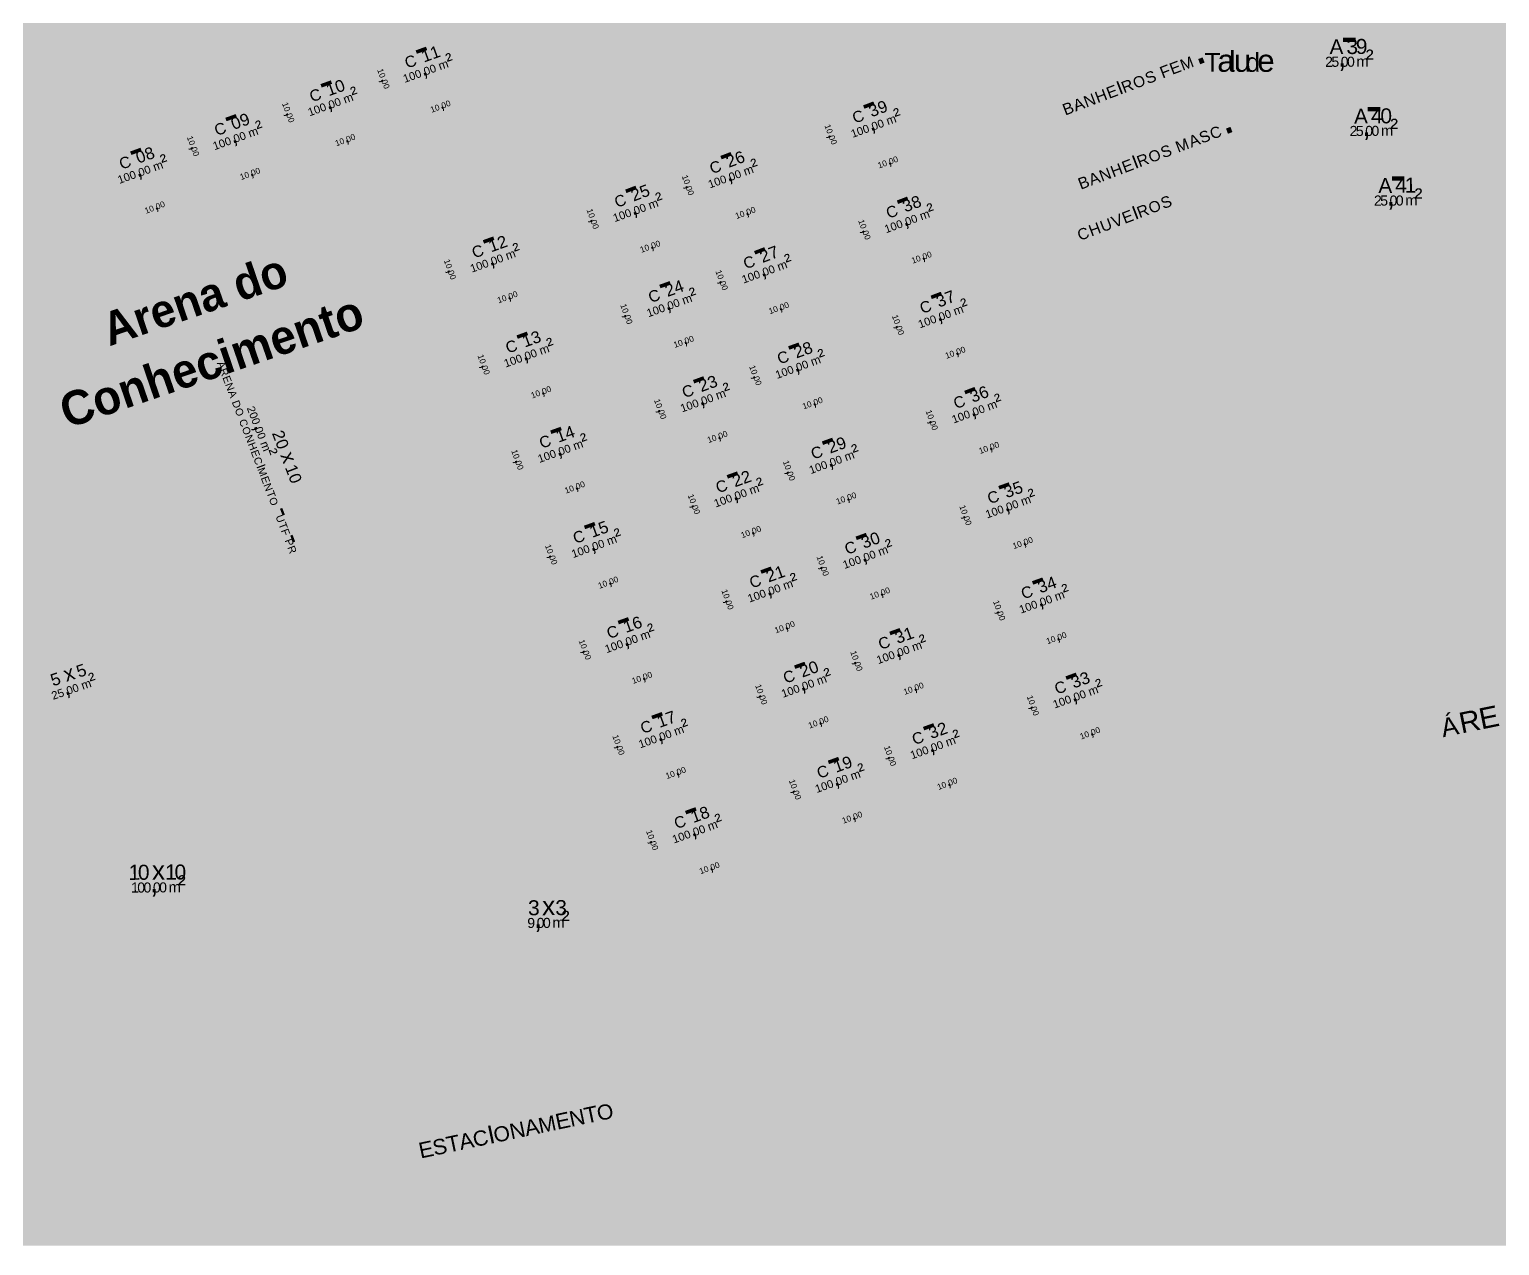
# Model space of a CAD drawing. Header units: millimetres. Extents: x 0 to 508, y 0 to 286.
# Drawn here: x 78 to 169.5, y 2.8 to 78.5 of the extents above; entities that cross this region are included whole.
import ezdxf
from ezdxf.xclip import XClip

# ---------------------------------------------------------------- set-up
doc = ezdxf.new("R2010")
doc.units = ezdxf.units.MM
doc.header["$MEASUREMENT"] = 0
doc.header["$XCLIPFRAME"] = 0
doc.layers.get('0').update_dxf_attribs({"linetype": 'CONTINUOUS'})
doc.styles.add('Arial$001H0', font='')
doc.styles.add('CAAAAA+OpenSans-Bold$101H0', font='')
doc.styles.get('Arial$001H0').set_extended_font_data('Arial')
doc.styles.get('CAAAAA+OpenSans-Bold$101H0').set_extended_font_data('CAAAAA+OpenSans-Bold', bold=True)

# ---------------------------------------------------------------- blocks, each defined once
blk = doc.blocks.new('MF5_2')
at = {"true_color": 0xffffff}
blk.add_hatch(color=0, dxfattribs=at).paths.add_polyline_path([(0, 288.544), (508, 288.544), (508, 2.794), (0, 2.794)])
blk = doc.blocks.new('MF16_3')
at = {"true_color": 0xffffff}
blk.add_hatch(color=0, dxfattribs=at).paths.add_polyline_path([(0, 288.544), (508, 288.544), (508, 2.794), (0, 2.794)])
blk = doc.blocks.new('MF27_4')
at = {"color": 0, "true_color": 0x000007, "style": 'Arial$001H0'}
for s, height, rotation, p in [('A', 0.92, 0.395, (158.929, 76.989)), ('-', 2.3, 0.395, (159.631, 76.994)), ('3', 0.934, 0.395, (159.981, 76.996)), ('9', 0.934, 0.395, (160.566, 77)), ('C', 0.703, 19.809, (101.49, 76.086)), ('-', 2.011, 19.809, (102.204, 76.344)), ('1', 0.747, 19.809, (102.534, 76.462)), ('1', 0.747, 19.809, (103.084, 76.66)), ('²', 0.838, 19.671, (104.092, 76.183)), ('²', 1.064, 0.319, (161.184, 76.212)), ('1', 0.37, 290.79199, (99.617, 76.011)), ('0', 0.494, 19.671, (102.075, 75.462)), ('0', 0.494, 19.671, (102.625, 75.659)), ('0', 0.494, 19.671, (102.992, 75.79)), ('m', 0.528, 19.671, (103.542, 75.986)), ('F', 0.729, 20.852, (148.529, 75.469)), ('E', 0.718, 20.852, (149.13, 75.698)), ('M', 0.694, 20.852, (149.786, 75.948)), ('.', 2.222, 20.852, (150.604, 76.26)), ('2', 0.63, 0.319, (158.652, 76.198)), ('5', 0.63, 0.319, (159.041, 76.2)), (',', 1.409, 0.319, (159.431, 76.202)), ('0', 0.623, 0.319, (159.626, 76.203)), ('0', 0.623, 0.319, (160.016, 76.206)), ('m', 0.659, 0.319, (160.6, 76.209)), ('-', 2.011, 19.809, (96.279, 74.245)), ('1', 0.747, 19.809, (96.608, 74.363)), ('0', 0.74, 19.809, (97.158, 74.562)), (',', 0.825, 290.79199, (99.825, 75.464)), ('0', 0.367, 290.79199, (99.721, 75.737)), ('0', 0.367, 290.79199, (99.877, 75.327)), ('0', 0.367, 290.79199, (99.981, 75.054)), ('1', 0.498, 19.671, (101.341, 75.199)), ('0', 0.494, 19.671, (101.708, 75.331)), (',', 1.111, 19.671, (102.442, 75.593)), ('E', 0.718, 20.852, (145.197, 74.2)), ('I', 0.847, 20.852, (145.853, 74.45)), ('R', 0.709, 20.852, (146.126, 74.554)), ('O', 0.689, 20.852, (146.836, 74.824)), ('S', 0.705, 20.852, (147.601, 75.116)), ('C', 0.703, 19.809, (95.564, 73.987)), ('0', 0.494, 19.671, (97.066, 73.706)), ('m', 0.528, 19.671, (97.617, 73.903)), ('²', 0.838, 19.671, (98.166, 74.1)), ('A', 0.718, 20.852, (143.122, 73.41)), ('N', 0.709, 20.852, (143.778, 73.659)), ('H', 0.709, 20.852, (144.487, 73.93)), ('-', 2.011, 19.809, (90.353, 72.146)), ('9', 0.74, 19.809, (91.233, 72.463)), ('1', 0.37, 290.79199, (93.692, 73.912)), (',', 0.825, 290.79199, (93.899, 73.365)), ('0', 0.367, 290.79199, (93.795, 73.639)), ('0', 0.367, 290.79199, (93.951, 73.229)), ('1', 0.498, 19.671, (95.415, 73.116)), ('0', 0.494, 19.671, (95.782, 73.247)), ('0', 0.494, 19.671, (96.149, 73.378)), (',', 1.111, 19.671, (96.516, 73.51)), ('0', 0.494, 19.671, (96.699, 73.575)), ('1', 0.371, 20.555, (103.016, 73.336)), ('0', 0.368, 20.555, (103.29, 73.439)), (',', 0.827, 20.555, (103.564, 73.541)), ('0', 0.368, 20.555, (103.7, 73.593)), ('0', 0.368, 20.555, (103.974, 73.695)), ('C', 0.697, 20.852, (129.372, 72.658)), ('-', 2.001, 20.852, (130.082, 72.929)), ('3', 0.734, 20.852, (130.409, 73.053)), ('9', 0.734, 20.852, (130.956, 73.262)), ('²', 0.838, 19.671, (131.978, 72.757)), ('B', 0.718, 20.852, (142.466, 73.16)), ('A', 0.92, 0.395, (160.457, 72.668)), ('-', 2.3, 0.395, (161.159, 72.673)), ('4', 0.946, 0.395, (161.509, 72.675)), ('0', 0.934, 0.395, (162.094, 72.679)), ('C', 0.703, 19.809, (89.638, 71.889)), ('0', 0.74, 19.809, (90.682, 72.265)), ('m', 0.528, 19.671, (91.698, 71.792)), ('²', 0.838, 19.671, (92.248, 71.988)), ('0', 0.367, 290.79199, (94.055, 72.955)), ('1', 0.37, 290.79199, (127.471, 72.54)), ('0', 0.367, 290.79199, (127.575, 72.267)), ('1', 0.498, 19.671, (129.227, 71.773)), ('0', 0.494, 19.671, (129.594, 71.905)), ('0', 0.494, 19.671, (129.961, 72.036)), (',', 1.111, 19.671, (130.328, 72.167)), ('0', 0.494, 19.671, (130.511, 72.233)), ('0', 0.494, 19.671, (130.878, 72.364)), ('m', 0.528, 19.671, (131.428, 72.561)), ('C', 0.697, 20.852, (151.627, 71.661)), ('.', 2.222, 20.852, (152.337, 71.932)), ('2', 0.63, 0.319, (160.176, 71.892)), ('5', 0.63, 0.319, (160.566, 71.894)), ('0', 0.623, 0.319, (161.151, 71.898)), ('0', 0.623, 0.319, (161.54, 71.9)), ('m', 0.659, 0.319, (162.125, 71.903)), ('²', 1.064, 0.319, (162.708, 71.906)), ('1', 0.37, 290.79199, (87.764, 71.813)), ('0', 0.367, 290.79199, (87.868, 71.54)), ('1', 0.498, 19.671, (89.496, 71.005)), ('0', 0.494, 19.671, (89.863, 71.136)), ('0', 0.494, 19.671, (90.23, 71.267)), (',', 1.111, 19.671, (90.597, 71.398)), ('0', 0.494, 19.671, (90.781, 71.464)), ('0', 0.494, 19.671, (91.148, 71.595)), ('1', 0.371, 20.555, (97.086, 71.242)), ('0', 0.368, 20.555, (97.36, 71.345)), (',', 0.827, 20.555, (97.634, 71.448)), ('0', 0.368, 20.555, (97.771, 71.499)), ('0', 0.368, 20.555, (98.045, 71.602)), (',', 0.825, 290.79199, (127.679, 71.993)), ('0', 0.367, 290.79199, (127.731, 71.857)), ('0', 0.367, 290.79199, (127.835, 71.583)), ('M', 0.694, 20.852, (149.497, 70.85)), ('A', 0.718, 20.852, (150.315, 71.162)), ('S', 0.705, 20.852, (150.971, 71.412)), (',', 1.409, 0.319, (160.956, 71.897)), ('C', 0.703, 19.809, (83.712, 69.79)), ('-', 2.011, 19.809, (84.427, 70.047)), ('0', 0.74, 19.809, (84.756, 70.166)), ('8', 0.74, 19.809, (85.307, 70.364)), ('²', 0.838, 19.671, (86.322, 69.889)), (',', 0.825, 290.79199, (87.972, 71.266)), ('0', 0.367, 290.79199, (88.024, 71.129)), ('0', 0.367, 290.79199, (88.128, 70.856)), ('-', 2.001, 20.852, (121.193, 69.78)), ('2', 0.741, 20.852, (121.521, 69.905)), ('6', 0.734, 20.852, (122.067, 70.113)), ('²', 0.838, 19.671, (123.089, 69.609)), ('0', 0.369, 19.924, (131.559, 70.114)), ('0', 0.369, 19.924, (131.834, 70.213)), ('I', 0.847, 20.852, (146.82, 69.831)), ('R', 0.709, 20.852, (147.093, 69.935)), ('O', 0.689, 20.852, (147.803, 70.205)), ('S', 0.705, 20.852, (148.568, 70.496)), ('0', 0.494, 19.671, (83.937, 69.037)), ('0', 0.494, 19.671, (84.304, 69.168)), ('0', 0.494, 19.671, (84.855, 69.365)), ('0', 0.494, 19.671, (85.222, 69.496)), ('m', 0.528, 19.671, (85.772, 69.693)), ('0', 0.368, 20.555, (91.434, 69.246)), ('0', 0.368, 20.555, (91.845, 69.4)), ('0', 0.368, 20.555, (92.119, 69.503)), ('C', 0.697, 20.852, (120.483, 69.51)), ('0', 0.494, 19.671, (121.622, 69.084)), ('0', 0.494, 19.671, (121.989, 69.216)), ('m', 0.528, 19.671, (122.539, 69.412)), ('1', 0.373, 19.924, (130.872, 69.864)), ('0', 0.369, 19.924, (131.147, 69.964)), (',', 0.831, 19.924, (131.422, 70.064)), ('A', 0.718, 20.852, (144.089, 68.79)), ('N', 0.709, 20.852, (144.745, 69.04)), ('H', 0.709, 20.852, (145.455, 69.31)), ('E', 0.718, 20.852, (146.164, 69.581)), ('1', 0.498, 19.671, (83.57, 68.906)), (',', 1.111, 19.671, (84.671, 69.299)), ('1', 0.371, 20.555, (91.16, 69.143)), (',', 0.827, 20.555, (91.708, 69.349)), ('-', 2.001, 20.852, (115.267, 67.682)), ('5', 0.741, 20.852, (116.141, 68.015)), ('1', 0.373, 289.92401, (118.583, 69.389)), (',', 0.831, 289.92401, (118.782, 68.839)), ('0', 0.369, 289.92401, (118.683, 69.114)), ('0', 0.369, 289.92401, (118.832, 68.701)), ('1', 0.498, 19.671, (120.338, 68.625)), ('0', 0.494, 19.671, (120.705, 68.757)), ('0', 0.494, 19.671, (121.072, 68.888)), (',', 1.111, 19.671, (121.439, 69.019)), ('B', 0.718, 20.852, (143.433, 68.541)), ('A', 0.92, 0.395, (161.969, 68.347)), ('-', 2.3, 0.395, (162.671, 68.352)), ('4', 0.946, 0.395, (163.021, 68.354)), ('1', 0.943, 0.395, (163.606, 68.358)), ('0', 0.366, 21.16, (86.188, 67.414)), ('C', 0.697, 20.852, (114.557, 67.411)), ('2', 0.741, 20.852, (115.595, 67.806)), ('m', 0.528, 19.671, (116.613, 67.314)), ('²', 0.838, 19.671, (117.163, 67.51)), ('0', 0.369, 289.92401, (118.932, 68.426)), ('-', 2.001, 20.852, (132.181, 67.003)), ('3', 0.734, 20.852, (132.508, 67.127)), ('8', 0.734, 20.852, (133.055, 67.336)), ('O', 0.689, 20.852, (147.807, 67.041)), ('S', 0.705, 20.852, (148.572, 67.332)), ('2', 0.63, 0.319, (161.692, 67.556)), ('5', 0.63, 0.319, (162.082, 67.558)), (',', 1.409, 0.319, (162.471, 67.56)), ('0', 0.623, 0.319, (162.666, 67.561)), ('0', 0.623, 0.319, (163.056, 67.564)), ('m', 0.659, 0.319, (163.64, 67.567)), ('²', 1.064, 0.319, (164.224, 67.57)), ('1', 0.369, 21.16, (85.233, 67.045)), ('0', 0.366, 21.16, (85.506, 67.15)), (',', 0.823, 21.16, (85.779, 67.256)), ('0', 0.366, 21.16, (85.915, 67.309)), ('1', 0.373, 289.92401, (112.657, 67.29)), ('0', 0.369, 289.92401, (112.757, 67.015)), ('1', 0.498, 19.671, (114.412, 66.527)), ('0', 0.494, 19.671, (114.779, 66.658)), ('0', 0.494, 19.671, (115.146, 66.789)), (',', 1.111, 19.671, (115.513, 66.92)), ('0', 0.494, 19.671, (115.696, 66.986)), ('0', 0.494, 19.671, (116.063, 67.117)), ('1', 0.373, 19.924, (121.998, 66.716)), ('0', 0.369, 19.924, (122.273, 66.816)), (',', 0.831, 19.924, (122.548, 66.915)), ('0', 0.369, 19.924, (122.686, 66.965)), ('0', 0.369, 19.924, (122.961, 67.065)), ('C', 0.697, 20.852, (131.471, 66.732)), ('0', 0.492, 20.034, (132.599, 66.302)), ('0', 0.492, 20.034, (132.965, 66.436)), ('m', 0.526, 20.034, (133.514, 66.636)), ('²', 0.835, 20.034, (134.062, 66.836)), ('V', 0.718, 20.852, (145.513, 66.167)), ('E', 0.718, 20.852, (146.169, 66.416)), ('I', 0.847, 20.852, (146.824, 66.666)), ('R', 0.709, 20.852, (147.097, 66.77)), (',', 0.831, 289.92401, (112.856, 66.74)), ('0', 0.369, 289.92401, (112.906, 66.603)), ('0', 0.369, 289.92401, (113.006, 66.328)), ('1', 0.37, 290.79199, (129.57, 66.614)), (',', 0.825, 290.79199, (129.778, 66.068)), ('0', 0.367, 290.79199, (129.674, 66.341)), ('0', 0.367, 290.79199, (129.83, 65.931)), ('1', 0.497, 20.034, (131.317, 65.835)), ('0', 0.492, 20.034, (131.684, 65.968)), ('0', 0.492, 20.034, (132.05, 66.102)), (',', 1.107, 20.034, (132.416, 66.235)), ('C', 0.697, 20.852, (143.383, 65.355)), ('H', 0.709, 20.852, (144.093, 65.626)), ('U', 0.703, 20.852, (144.803, 65.896)), ('C', 0.703, 19.809, (105.672, 64.265)), ('-', 2.011, 19.809, (106.387, 64.523)), ('1', 0.747, 19.809, (106.716, 64.641)), ('2', 0.747, 19.809, (107.266, 64.84)), ('²', 0.838, 19.671, (108.274, 64.362)), ('1', 0.373, 19.924, (116.072, 64.617)), ('0', 0.369, 19.924, (116.347, 64.717)), (',', 0.831, 19.924, (116.622, 64.817)), ('0', 0.369, 19.924, (116.76, 64.867)), ('0', 0.369, 19.924, (117.035, 64.966)), ('7', 0.748, 20.852, (124.166, 64.187)), ('0', 0.367, 290.79199, (129.933, 65.657)), ('1', 0.373, 289.92401, (103.769, 64.142)), ('0', 0.494, 19.671, (106.257, 63.641)), ('0', 0.494, 19.671, (106.807, 63.838)), ('0', 0.494, 19.671, (107.174, 63.969)), ('m', 0.528, 19.671, (107.725, 64.166)), ('C', 0.697, 20.852, (122.582, 63.584)), ('-', 2.001, 20.852, (123.292, 63.855)), ('2', 0.741, 20.852, (123.619, 63.979)), ('²', 0.838, 19.671, (125.188, 63.683)), ('1', 0.373, 19.924, (132.97, 63.938)), ('0', 0.369, 19.924, (133.245, 64.038)), (',', 0.831, 19.924, (133.52, 64.138)), ('0', 0.369, 19.924, (133.658, 64.188)), ('0', 0.369, 19.924, (133.933, 64.287)), (',', 0.831, 289.92401, (103.969, 63.592)), ('0', 0.369, 289.92401, (103.869, 63.867)), ('0', 0.369, 289.92401, (104.019, 63.455)), ('0', 0.369, 289.92401, (104.118, 63.18)), ('1', 0.498, 19.671, (105.523, 63.378)), ('0', 0.494, 19.671, (105.89, 63.51)), (',', 1.111, 19.671, (106.624, 63.772)), ('1', 0.37, 290.79199, (120.681, 63.466)), ('0', 0.367, 290.79199, (120.785, 63.193)), ('1', 0.498, 19.671, (122.436, 62.699)), ('0', 0.494, 19.671, (122.803, 62.831)), ('0', 0.494, 19.671, (123.17, 62.962)), (',', 1.111, 19.671, (123.537, 63.093)), ('0', 0.494, 19.671, (123.721, 63.159)), ('0', 0.494, 19.671, (124.088, 63.29)), ('m', 0.528, 19.671, (124.638, 63.486)), ('C', 0.703, 19.809, (116.659, 61.487)), ('-', 2.011, 19.809, (117.374, 61.745)), ('2', 0.747, 19.809, (117.704, 61.864)), ('4', 0.748, 19.809, (118.254, 62.062)), ('²', 0.838, 19.671, (119.262, 61.584)), (',', 0.825, 290.79199, (120.889, 62.919)), ('0', 0.367, 290.79199, (120.941, 62.783)), ('0', 0.367, 290.79199, (121.045, 62.509)), ('7', 0.748, 20.852, (135.154, 61.41)), ('1', 0.373, 19.924, (107.183, 61.469)), ('0', 0.369, 19.924, (107.458, 61.569)), (',', 0.831, 19.924, (107.733, 61.669)), ('0', 0.369, 19.924, (107.871, 61.718)), ('0', 0.369, 19.924, (108.146, 61.818)), ('1', 0.373, 289.92401, (114.757, 61.365)), ('0', 0.494, 19.671, (117.245, 60.863)), ('0', 0.494, 19.671, (117.795, 61.06)), ('0', 0.494, 19.671, (118.162, 61.191)), ('m', 0.528, 19.671, (118.712, 61.388)), ('0', 0.369, 19.924, (124.769, 61.039)), ('0', 0.369, 19.924, (125.044, 61.139)), ('C', 0.697, 20.852, (133.57, 60.806)), ('-', 2.001, 20.852, (134.28, 61.077)), ('3', 0.734, 20.852, (134.607, 61.201)), ('²', 0.835, 20.034, (136.161, 60.91)), (',', 0.831, 289.92401, (114.956, 60.815)), ('0', 0.369, 289.92401, (114.857, 61.09)), ('0', 0.369, 289.92401, (115.006, 60.677)), ('0', 0.369, 289.92401, (115.106, 60.402)), ('1', 0.498, 19.671, (116.511, 60.601)), ('0', 0.494, 19.671, (116.878, 60.732)), (',', 1.111, 19.671, (117.612, 60.994)), ('1', 0.373, 19.924, (124.082, 60.79)), ('0', 0.369, 19.924, (124.357, 60.89)), (',', 0.831, 19.924, (124.632, 60.99)), ('1', 0.373, 289.92401, (131.669, 60.685)), ('0', 0.369, 289.92401, (131.769, 60.41)), ('1', 0.497, 20.034, (133.416, 59.909)), ('0', 0.492, 20.034, (133.782, 60.042)), ('0', 0.492, 20.034, (134.148, 60.176)), (',', 1.107, 20.034, (134.515, 60.309)), ('0', 0.492, 20.034, (134.697, 60.376)), ('0', 0.492, 20.034, (135.064, 60.51)), ('m', 0.526, 20.034, (135.613, 60.71)), ('-', 2.011, 19.809, (108.485, 58.597)), ('1', 0.747, 19.809, (108.815, 58.715)), ('3', 0.74, 19.809, (109.365, 58.914)), (',', 0.831, 289.92401, (131.869, 60.135)), ('0', 0.369, 289.92401, (131.918, 59.998)), ('0', 0.369, 289.92401, (132.018, 59.723)), ('C', 0.703, 19.809, (107.771, 58.339)), ('0', 0.494, 19.671, (109.273, 58.058)), ('m', 0.528, 19.671, (109.823, 58.255)), ('²', 0.838, 19.671, (110.373, 58.452)), ('1', 0.373, 19.924, (118.156, 58.692)), ('0', 0.369, 19.924, (118.431, 58.791)), (',', 0.831, 19.924, (118.706, 58.891)), ('0', 0.369, 19.924, (118.843, 58.941)), ('0', 0.369, 19.924, (119.118, 59.04)), ('-', 2.011, 19.809, (125.399, 57.918)), ('2', 0.747, 19.809, (125.728, 58.036)), ('8', 0.74, 19.809, (126.279, 58.235)), ('²', 0.835, 20.034, (127.272, 57.762)), ('0', 0.369, 19.924, (135.757, 58.262)), ('0', 0.369, 19.924, (136.032, 58.361)), ('A', 0.478, 290.918, (89.632, 57.764)), ('1', 0.373, 289.92401, (105.868, 58.216)), ('0', 0.369, 289.92401, (105.968, 57.941)), ('1', 0.498, 19.671, (107.622, 57.468)), ('0', 0.494, 19.671, (107.989, 57.599)), ('0', 0.494, 19.671, (108.356, 57.73)), (',', 1.111, 19.671, (108.723, 57.862)), ('0', 0.494, 19.671, (108.906, 57.927)), ('C', 0.703, 19.809, (124.684, 57.66)), ('0', 0.492, 20.034, (125.809, 57.228)), ('0', 0.492, 20.034, (126.175, 57.362)), ('m', 0.526, 20.034, (126.724, 57.562)), ('1', 0.373, 19.924, (135.069, 58.012)), ('0', 0.369, 19.924, (135.344, 58.112)), (',', 0.831, 19.924, (135.619, 58.212)), ('R', 0.472, 290.918, (89.799, 57.327)), ('E', 0.478, 290.918, (89.98, 56.854)), (',', 0.831, 289.92401, (106.067, 57.666)), ('0', 0.369, 289.92401, (106.117, 57.529)), ('0', 0.369, 289.92401, (106.217, 57.254)), ('-', 2.011, 19.809, (119.473, 55.819)), ('2', 0.747, 19.809, (119.802, 55.938)), ('3', 0.74, 19.809, (120.353, 56.136)), ('1', 0.37, 290.79199, (122.78, 57.538)), (',', 0.825, 290.79199, (122.987, 56.991)), ('0', 0.367, 290.79199, (122.883, 57.265)), ('0', 0.367, 290.79199, (123.039, 56.855)), ('1', 0.497, 20.034, (124.527, 56.761)), ('0', 0.492, 20.034, (124.893, 56.894)), ('0', 0.492, 20.034, (125.26, 57.028)), (',', 1.107, 20.034, (125.626, 57.161)), ('N', 0.472, 290.918, (90.147, 56.418)), ('A', 0.478, 290.918, (90.328, 55.945)), ('1', 0.371, 20.555, (109.281, 55.543)), ('0', 0.368, 20.555, (109.555, 55.646)), (',', 0.827, 20.555, (109.829, 55.748)), ('0', 0.368, 20.555, (109.966, 55.8)), ('0', 0.368, 20.555, (110.24, 55.902)), ('C', 0.703, 19.809, (118.758, 55.561)), ('m', 0.528, 19.671, (120.811, 55.462)), ('²', 0.838, 19.671, (121.361, 55.658)), ('0', 0.367, 290.79199, (123.143, 56.581)), ('-', 2.001, 20.852, (136.378, 55.151)), ('3', 0.734, 20.852, (136.706, 55.276)), ('6', 0.734, 20.852, (137.252, 55.484)), ('²', 0.835, 20.034, (138.26, 54.984)), ('D', 0.472, 290.918, (90.564, 55.327)), ('O', 0.459, 290.918, (90.745, 54.854)), ('2', 0.493, 290.918, (91.499, 54.952)), ('1', 0.37, 290.79199, (116.854, 55.44)), ('0', 0.367, 290.79199, (116.958, 55.166)), ('1', 0.498, 19.671, (118.609, 54.675)), ('0', 0.494, 19.671, (118.976, 54.806)), ('0', 0.494, 19.671, (119.343, 54.937)), (',', 1.111, 19.671, (119.71, 55.068)), ('0', 0.494, 19.671, (119.894, 55.134)), ('0', 0.494, 19.671, (120.261, 55.265)), ('1', 0.373, 19.924, (126.18, 54.864)), ('0', 0.369, 19.924, (126.455, 54.964)), (',', 0.831, 19.924, (126.73, 55.064)), ('0', 0.369, 19.924, (126.868, 55.114)), ('0', 0.369, 19.924, (127.143, 55.213)), ('C', 0.697, 20.852, (135.668, 54.88)), ('0', 0.492, 20.034, (136.796, 54.45)), ('0', 0.492, 20.034, (137.162, 54.584)), ('m', 0.526, 20.034, (137.711, 54.784)), ('C', 0.464, 290.918, (91.009, 54.163)), ('0', 0.489, 290.918, (91.638, 54.588)), ('0', 0.489, 290.918, (91.777, 54.224)), (',', 0.825, 290.79199, (117.061, 54.893)), ('0', 0.367, 290.79199, (117.113, 54.756)), ('0', 0.367, 290.79199, (117.217, 54.483)), ('1', 0.373, 289.92401, (133.768, 54.759)), (',', 0.831, 289.92401, (133.967, 54.209)), ('0', 0.369, 289.92401, (133.868, 54.484)), ('0', 0.369, 289.92401, (134.017, 54.072)), ('1', 0.497, 20.034, (135.515, 53.983)), ('0', 0.492, 20.034, (135.881, 54.117)), ('0', 0.492, 20.034, (136.247, 54.25)), (',', 1.107, 20.034, (136.613, 54.384)), ('O', 0.459, 290.918, (91.189, 53.69)), ('N', 0.472, 290.918, (91.384, 53.181)), (',', 1.1, 290.918, (91.917, 53.86)), ('0', 0.489, 290.918, (91.986, 53.678)), ('0', 0.489, 290.918, (92.125, 53.314)), ('2', 0.741, 290.85199, (93.062, 53.39)), ('C', 0.703, 19.809, (109.869, 52.413)), ('-', 2.011, 19.809, (110.584, 52.671)), ('1', 0.747, 19.809, (110.914, 52.789)), ('4', 0.748, 19.809, (111.464, 52.988)), ('²', 0.838, 19.671, (112.479, 52.513)), ('1', 0.373, 19.924, (120.254, 52.766)), ('0', 0.369, 19.924, (120.529, 52.865)), (',', 0.831, 19.924, (120.804, 52.965)), ('0', 0.369, 19.924, (120.942, 53.015)), ('0', 0.369, 19.924, (121.217, 53.115)), ('-', 2.011, 19.809, (127.498, 51.992)), ('9', 0.74, 19.809, (128.378, 52.309)), ('0', 0.369, 289.92401, (134.117, 53.797)), ('H', 0.472, 290.918, (91.565, 52.708)), ('E', 0.478, 290.918, (91.745, 52.236)), ('m', 0.523, 290.918, (92.334, 52.768)), ('²', 0.829, 290.918, (92.542, 52.223)), ('0', 0.734, 290.85199, (93.27, 52.844)), ('x', 0.906, 290.85199, (93.583, 52.024)), ('1', 0.373, 289.92401, (107.967, 52.29)), ('0', 0.494, 19.671, (110.095, 51.661)), ('0', 0.494, 19.671, (110.462, 51.792)), (',', 1.111, 19.671, (110.829, 51.923)), ('0', 0.494, 19.671, (111.012, 51.989)), ('0', 0.494, 19.671, (111.379, 52.12)), ('m', 0.528, 19.671, (111.929, 52.316)), ('C', 0.703, 19.809, (126.783, 51.734)), ('2', 0.747, 19.809, (127.827, 52.11)), ('m', 0.526, 20.034, (128.823, 51.636)), ('²', 0.835, 20.034, (129.371, 51.836)), ('1', 0.373, 19.924, (137.168, 52.087)), ('0', 0.369, 19.924, (137.443, 52.186)), (',', 0.831, 19.924, (137.718, 52.286)), ('0', 0.369, 19.924, (137.855, 52.336)), ('0', 0.369, 19.924, (138.13, 52.435)), ('C', 0.464, 290.918, (91.912, 51.799)), ('I', 0.564, 290.918, (92.093, 51.326)), ('1', 0.741, 290.85199, (93.874, 51.259)), (',', 0.831, 289.92401, (108.166, 51.74)), ('0', 0.369, 289.92401, (108.067, 52.015)), ('0', 0.369, 289.92401, (108.216, 51.603)), ('0', 0.369, 289.92401, (108.316, 51.328)), ('1', 0.498, 19.671, (109.728, 51.529)), ('1', 0.373, 289.92401, (124.88, 51.611)), ('0', 0.369, 289.92401, (124.98, 51.336)), ('1', 0.497, 20.034, (126.626, 50.835)), ('0', 0.492, 20.034, (126.992, 50.968)), ('0', 0.492, 20.034, (127.358, 51.102)), (',', 1.107, 20.034, (127.724, 51.235)), ('0', 0.492, 20.034, (127.907, 51.302)), ('0', 0.492, 20.034, (128.274, 51.436)), ('M', 0.462, 290.918, (92.163, 51.144)), ('E', 0.478, 290.918, (92.371, 50.599)), ('0', 0.734, 290.85199, (94.082, 50.712)), ('0', 0.368, 20.555, (112.338, 49.976)), ('C', 0.703, 19.809, (120.857, 49.636)), ('-', 2.011, 19.809, (121.572, 49.893)), ('2', 0.747, 19.809, (121.901, 50.012)), ('2', 0.747, 19.809, (122.452, 50.21)), ('²', 0.835, 20.034, (123.445, 49.753)), (',', 0.831, 289.92401, (125.08, 51.061)), ('0', 0.369, 289.92401, (125.13, 50.924)), ('0', 0.369, 289.92401, (125.229, 50.649)), ('5', 0.747, 19.809, (139.365, 49.531)), ('N', 0.472, 290.918, (92.538, 50.163)), ('T', 0.486, 290.918, (92.719, 49.69)), ('1', 0.371, 20.555, (111.38, 49.617)), ('0', 0.368, 20.555, (111.654, 49.72)), (',', 0.827, 20.555, (111.928, 49.822)), ('0', 0.368, 20.555, (112.065, 49.874)), ('1', 0.37, 290.79199, (118.952, 49.514)), ('0', 0.492, 20.034, (121.066, 48.885)), ('0', 0.492, 20.034, (121.432, 49.019)), ('0', 0.492, 20.034, (121.981, 49.219)), ('0', 0.492, 20.034, (122.348, 49.352)), ('m', 0.526, 20.034, (122.897, 49.553)), ('0', 0.369, 19.924, (128.554, 49.038)), ('0', 0.369, 19.924, (128.966, 49.188)), ('0', 0.369, 19.924, (129.241, 49.287)), ('C', 0.703, 19.809, (137.77, 48.957)), ('-', 2.011, 19.809, (138.485, 49.214)), ('3', 0.74, 19.809, (138.815, 49.333)), ('²', 0.838, 19.671, (140.357, 49.053)), ('O', 0.459, 290.918, (92.871, 49.29)), ('-', 1.334, 290.918, (93.135, 48.599)), (',', 0.825, 290.79199, (119.16, 48.967)), ('0', 0.367, 290.79199, (119.056, 49.24)), ('0', 0.367, 290.79199, (119.212, 48.83)), ('0', 0.367, 290.79199, (119.316, 48.557)), ('1', 0.497, 20.034, (120.7, 48.752)), (',', 1.107, 20.034, (121.799, 49.152)), ('1', 0.373, 19.924, (128.279, 48.938)), (',', 0.831, 19.924, (128.829, 49.138)), ('1', 0.373, 289.92401, (135.868, 48.834)), ('0', 0.369, 289.92401, (135.968, 48.559)), ('1', 0.498, 19.671, (137.606, 48.07)), ('0', 0.494, 19.671, (137.973, 48.201)), ('0', 0.494, 19.671, (138.34, 48.332)), (',', 1.111, 19.671, (138.707, 48.463)), ('0', 0.494, 19.671, (138.89, 48.529)), ('0', 0.494, 19.671, (139.257, 48.66)), ('m', 0.528, 19.671, (139.808, 48.857)), ('U', 0.468, 290.918, (93.288, 48.199)), ('T', 0.486, 290.918, (93.469, 47.726)), ('-', 2.011, 19.809, (112.683, 46.745)), ('1', 0.747, 19.809, (113.012, 46.864)), ('5', 0.747, 19.809, (113.563, 47.062)), ('0', 0.368, 20.555, (123.311, 47.199)), (',', 0.831, 289.92401, (136.067, 48.284)), ('0', 0.369, 289.92401, (136.117, 48.146)), ('0', 0.369, 289.92401, (136.217, 47.871)), ('F', 0.486, 290.918, (93.622, 47.327)), ('P', 0.478, 290.918, (93.858, 46.709)), ('-', 1.334, 290.918, (93.775, 46.927)), ('C', 0.703, 19.809, (111.968, 46.487)), ('0', 0.494, 19.671, (113.478, 46.194)), ('m', 0.528, 19.671, (114.028, 46.391)), ('²', 0.838, 19.671, (114.578, 46.587)), ('1', 0.371, 20.555, (122.352, 46.839)), ('0', 0.368, 20.555, (122.626, 46.942)), (',', 0.827, 20.555, (122.9, 47.045)), ('0', 0.368, 20.555, (123.037, 47.096)), ('-', 2.011, 19.809, (129.596, 46.066)), ('3', 0.74, 19.809, (129.926, 46.185)), ('0', 0.74, 19.809, (130.476, 46.383)), ('²', 0.835, 20.034, (131.47, 45.925)), ('0', 0.369, 19.924, (139.954, 46.41)), ('0', 0.369, 19.924, (140.229, 46.51)), ('R', 0.472, 290.918, (94.025, 46.272)), ('1', 0.37, 290.79199, (110.064, 46.381)), (',', 0.825, 290.79199, (110.271, 45.834)), ('0', 0.367, 290.79199, (110.167, 46.108)), ('0', 0.367, 290.79199, (110.323, 45.698)), ('1', 0.498, 19.671, (111.826, 45.604)), ('0', 0.494, 19.671, (112.193, 45.735)), ('0', 0.494, 19.671, (112.56, 45.866)), (',', 1.111, 19.671, (112.927, 45.997)), ('0', 0.494, 19.671, (113.111, 46.063)), ('C', 0.703, 19.809, (128.882, 45.808)), ('0', 0.492, 20.034, (130.006, 45.392)), ('0', 0.492, 20.034, (130.372, 45.525)), ('m', 0.526, 20.034, (130.921, 45.725)), ('1', 0.373, 19.924, (139.267, 46.161)), ('0', 0.369, 19.924, (139.542, 46.26)), (',', 0.831, 19.924, (139.817, 46.36)), ('0', 0.367, 290.79199, (110.427, 45.424)), ('-', 2.011, 19.809, (123.67, 43.967)), ('2', 0.747, 19.809, (124, 44.086)), ('1', 0.747, 19.809, (124.55, 44.284)), ('1', 0.373, 289.92401, (126.979, 45.686)), (',', 0.831, 289.92401, (127.179, 45.136)), ('0', 0.369, 289.92401, (127.079, 45.411)), ('0', 0.369, 289.92401, (127.228, 44.998)), ('1', 0.497, 20.034, (128.725, 44.924)), ('0', 0.492, 20.034, (129.091, 45.058)), ('0', 0.492, 20.034, (129.457, 45.191)), (',', 1.107, 20.034, (129.823, 45.325)), ('1', 0.371, 20.555, (113.463, 43.691)), ('0', 0.368, 20.555, (113.737, 43.794)), (',', 0.827, 20.555, (114.011, 43.896)), ('0', 0.368, 20.555, (114.148, 43.948)), ('0', 0.368, 20.555, (114.422, 44.05)), ('C', 0.703, 19.809, (122.956, 43.71)), ('0', 0.494, 19.671, (124.447, 43.42)), ('m', 0.528, 19.671, (124.998, 43.617)), ('²', 0.838, 19.671, (125.547, 43.814)), ('0', 0.369, 289.92401, (127.328, 44.723)), ('-', 2.011, 19.809, (140.583, 43.288)), ('3', 0.74, 19.809, (140.913, 43.407)), ('4', 0.748, 19.809, (141.463, 43.605)), ('²', 0.838, 19.671, (142.456, 43.128)), ('1', 0.373, 289.92401, (121.053, 43.587)), ('0', 0.369, 289.92401, (121.153, 43.312)), ('1', 0.498, 19.671, (122.796, 42.83)), ('0', 0.494, 19.671, (123.163, 42.961)), ('0', 0.494, 19.671, (123.53, 43.092)), (',', 1.111, 19.671, (123.897, 43.224)), ('0', 0.494, 19.671, (124.08, 43.289)), ('1', 0.371, 20.555, (130.377, 43.012)), ('0', 0.368, 20.555, (130.651, 43.115)), (',', 0.827, 20.555, (130.925, 43.217)), ('0', 0.368, 20.555, (131.061, 43.269)), ('0', 0.368, 20.555, (131.335, 43.371)), ('C', 0.703, 19.809, (139.868, 43.031)), ('0', 0.494, 19.671, (140.989, 42.603)), ('0', 0.494, 19.671, (141.356, 42.734)), ('m', 0.528, 19.671, (141.907, 42.931)), (',', 0.831, 289.92401, (121.253, 43.037)), ('0', 0.369, 289.92401, (121.302, 42.899)), ('0', 0.369, 289.92401, (121.402, 42.624)), ('1', 0.373, 289.92401, (137.967, 42.908)), (',', 0.831, 289.92401, (138.166, 42.358)), ('0', 0.369, 289.92401, (138.066, 42.633)), ('0', 0.369, 289.92401, (138.216, 42.22)), ('1', 0.498, 19.671, (139.705, 42.144)), ('0', 0.494, 19.671, (140.072, 42.275)), ('0', 0.494, 19.671, (140.439, 42.406)), (',', 1.111, 19.671, (140.806, 42.538)), ('C', 0.703, 19.809, (114.067, 40.562)), ('-', 2.011, 19.809, (114.782, 40.819)), ('1', 0.747, 19.809, (115.111, 40.938)), ('6', 0.74, 19.809, (115.662, 41.136)), ('²', 0.838, 19.671, (116.659, 40.665)), ('1', 0.371, 20.555, (124.451, 40.913)), ('0', 0.368, 20.555, (124.725, 41.016)), (',', 0.827, 20.555, (124.999, 41.119)), ('0', 0.368, 20.555, (125.136, 41.17)), ('0', 0.368, 20.555, (125.409, 41.273)), ('-', 2.011, 19.809, (131.695, 40.14)), ('1', 0.747, 19.809, (132.575, 40.457)), ('0', 0.369, 289.92401, (138.316, 41.945)), ('1', 0.37, 290.79199, (112.162, 40.455)), ('0', 0.494, 19.671, (114.274, 39.813)), ('0', 0.494, 19.671, (114.641, 39.944)), (',', 1.111, 19.671, (115.008, 40.075)), ('0', 0.494, 19.671, (115.192, 40.141)), ('0', 0.494, 19.671, (115.559, 40.272)), ('m', 0.528, 19.671, (116.109, 40.469)), ('C', 0.703, 19.809, (130.98, 39.883)), ('3', 0.74, 19.809, (132.025, 40.259)), ('m', 0.528, 19.671, (133.025, 39.786)), ('²', 0.838, 19.671, (133.575, 39.982)), ('1', 0.373, 19.924, (141.365, 40.235)), ('0', 0.369, 19.924, (141.64, 40.335)), (',', 0.831, 19.924, (141.915, 40.434)), ('0', 0.369, 19.924, (142.052, 40.484)), ('0', 0.369, 19.924, (142.327, 40.584)), (',', 0.825, 290.79199, (112.37, 39.908)), ('0', 0.367, 290.79199, (112.266, 40.182)), ('0', 0.367, 290.79199, (112.422, 39.772)), ('0', 0.367, 290.79199, (112.526, 39.498)), ('1', 0.498, 19.671, (113.907, 39.682)), ('1', 0.373, 289.92401, (129.078, 39.76)), ('0', 0.369, 289.92401, (129.178, 39.485)), ('1', 0.498, 19.671, (130.823, 38.999)), ('0', 0.494, 19.671, (131.19, 39.13)), ('0', 0.494, 19.671, (131.557, 39.261)), (',', 1.111, 19.671, (131.924, 39.392)), ('0', 0.494, 19.671, (132.108, 39.458)), ('0', 0.494, 19.671, (132.475, 39.589)), ('5', 0.754, 18.556, (79.438, 37.615)), ('x', 0.924, 18.556, (80.27, 37.894)), ('5', 0.754, 18.556, (81.045, 38.154)), ('²', 0.844, 18.737, (81.847, 37.591)), ('0', 0.369, 19.924, (116.525, 38.115)), ('C', 0.703, 19.809, (125.054, 37.784)), ('-', 2.011, 19.809, (125.769, 38.041)), ('2', 0.747, 19.809, (126.099, 38.16)), ('0', 0.74, 19.809, (126.649, 38.358)), ('²', 0.838, 19.671, (127.646, 37.888)), (',', 0.831, 289.92401, (129.277, 39.21)), ('0', 0.369, 289.92401, (129.327, 39.072)), ('0', 0.369, 289.92401, (129.427, 38.797)), ('-', 2.011, 19.809, (142.666, 37.362)), ('3', 0.74, 19.809, (143.546, 37.679)), ('0', 0.497, 18.737, (80.372, 37.091)), ('0', 0.497, 18.737, (80.741, 37.216)), ('m', 0.532, 18.737, (81.294, 37.404)), ('1', 0.373, 19.924, (115.563, 37.766)), ('0', 0.369, 19.924, (115.838, 37.865)), (',', 0.831, 19.924, (116.113, 37.965)), ('0', 0.369, 19.924, (116.25, 38.015)), ('1', 0.373, 289.92401, (123.152, 37.676)), ('0', 0.494, 19.671, (125.262, 37.035)), ('0', 0.494, 19.671, (125.629, 37.166)), (',', 1.111, 19.671, (125.996, 37.298)), ('0', 0.494, 19.671, (126.179, 37.363)), ('0', 0.494, 19.671, (126.546, 37.494)), ('m', 0.528, 19.671, (127.096, 37.691)), ('0', 0.368, 20.555, (132.749, 37.189)), ('0', 0.368, 20.555, (133.16, 37.343)), ('0', 0.368, 20.555, (133.434, 37.446)), ('C', 0.703, 19.809, (141.952, 37.105)), ('3', 0.74, 19.809, (142.996, 37.481)), ('m', 0.528, 19.671, (144.005, 37.021)), ('²', 0.838, 19.671, (144.555, 37.217)), ('2', 0.502, 18.737, (79.449, 36.778)), ('5', 0.502, 18.737, (79.818, 36.903)), (',', 1.119, 18.737, (80.187, 37.028)), (',', 0.831, 289.92401, (123.351, 37.126)), ('0', 0.369, 289.92401, (123.252, 37.401)), ('0', 0.369, 289.92401, (123.401, 36.989)), ('0', 0.369, 289.92401, (123.501, 36.714)), ('1', 0.498, 19.671, (124.895, 36.904)), ('1', 0.371, 20.555, (132.476, 37.086)), (',', 0.827, 20.555, (133.023, 37.292)), ('1', 0.373, 289.92401, (140.066, 36.982)), ('0', 0.369, 289.92401, (140.165, 36.707)), ('1', 0.498, 19.671, (141.804, 36.234)), ('0', 0.494, 19.671, (142.171, 36.365)), ('0', 0.494, 19.671, (142.538, 36.496)), (',', 1.111, 19.671, (142.905, 36.627)), ('0', 0.494, 19.671, (143.088, 36.693)), ('0', 0.494, 19.671, (143.455, 36.824)), ('-', 2.011, 19.809, (116.88, 34.908)), ('1', 0.747, 19.809, (117.21, 35.027)), ('7', 0.754, 19.809, (117.76, 35.225)), ('0', 0.368, 20.555, (127.508, 35.347)), (',', 0.831, 289.92401, (140.265, 36.432)), ('0', 0.369, 289.92401, (140.315, 36.295)), ('0', 0.369, 289.92401, (140.414, 36.02)), ('Á', 1.153, 11.486, (165.992, 34.449)), ('R', 1.293, 11.486, (167.139, 34.682)), ('E', 1.309, 11.486, (168.38, 34.934)), ('C', 0.703, 19.809, (116.166, 34.651)), ('0', 0.494, 19.671, (117.657, 34.346)), ('m', 0.528, 19.671, (118.208, 34.543)), ('²', 0.838, 19.671, (118.757, 34.74)), ('1', 0.371, 20.555, (126.55, 34.987)), ('0', 0.368, 20.555, (126.824, 35.09)), (',', 0.827, 20.555, (127.097, 35.193)), ('0', 0.368, 20.555, (127.234, 35.244)), ('C', 0.703, 19.809, (133.078, 33.957)), ('-', 2.011, 19.809, (133.793, 34.214)), ('3', 0.74, 19.809, (134.123, 34.333)), ('2', 0.747, 19.809, (134.673, 34.531)), ('²', 0.838, 19.671, (135.673, 34.056)), ('0', 0.368, 20.555, (143.736, 34.411)), ('0', 0.368, 20.555, (144.147, 34.565)), ('0', 0.368, 20.555, (144.421, 34.668)), ('1', 0.373, 289.92401, (114.263, 34.528)), (',', 0.831, 289.92401, (114.463, 33.978)), ('0', 0.369, 289.92401, (114.363, 34.253)), ('0', 0.369, 289.92401, (114.512, 33.841)), ('1', 0.498, 19.671, (116.006, 33.756)), ('0', 0.494, 19.671, (116.373, 33.887)), ('0', 0.494, 19.671, (116.74, 34.018)), (',', 1.111, 19.671, (117.107, 34.15)), ('0', 0.494, 19.671, (117.29, 34.215)), ('1', 0.373, 289.92401, (131.177, 33.849)), ('0', 0.494, 19.671, (133.656, 33.335)), ('0', 0.494, 19.671, (134.206, 33.532)), ('0', 0.494, 19.671, (134.573, 33.663)), ('m', 0.528, 19.671, (135.124, 33.86)), ('1', 0.371, 20.555, (143.463, 34.309)), (',', 0.827, 20.555, (144.01, 34.514)), ('0', 0.369, 289.92401, (114.612, 33.566)), ('-', 2.011, 19.809, (127.868, 32.115)), ('1', 0.747, 19.809, (128.197, 32.234)), ('9', 0.74, 19.809, (128.748, 32.432)), (',', 0.831, 289.92401, (131.376, 33.299)), ('0', 0.369, 289.92401, (131.276, 33.574)), ('0', 0.369, 289.92401, (131.426, 33.162)), ('0', 0.369, 289.92401, (131.526, 32.887)), ('1', 0.498, 19.671, (132.922, 33.073)), ('0', 0.494, 19.671, (133.289, 33.204)), (',', 1.111, 19.671, (134.023, 33.466)), ('1', 0.373, 19.924, (117.662, 31.84)), ('0', 0.369, 19.924, (117.937, 31.939)), (',', 0.831, 19.924, (118.212, 32.039)), ('0', 0.369, 19.924, (118.349, 32.089)), ('0', 0.369, 19.924, (118.624, 32.189)), ('C', 0.703, 19.809, (127.153, 31.858)), ('0', 0.494, 19.671, (128.647, 31.564)), ('m', 0.528, 19.671, (129.198, 31.761)), ('²', 0.838, 19.671, (129.747, 31.957)), ('1', 0.373, 289.92401, (125.251, 31.75)), (',', 0.831, 289.92401, (125.45, 31.2)), ('0', 0.369, 289.92401, (125.35, 31.475)), ('0', 0.369, 289.92401, (125.5, 31.063)), ('1', 0.498, 19.671, (126.996, 30.974)), ('0', 0.494, 19.671, (127.363, 31.105)), ('0', 0.494, 19.671, (127.73, 31.236)), (',', 1.111, 19.671, (128.097, 31.368)), ('0', 0.494, 19.671, (128.28, 31.433)), ('1', 0.371, 20.555, (134.574, 31.16)), ('0', 0.368, 20.555, (134.848, 31.263)), (',', 0.827, 20.555, (135.121, 31.366)), ('0', 0.368, 20.555, (135.258, 31.417)), ('0', 0.368, 20.555, (135.532, 31.52)), ('0', 0.369, 289.92401, (125.6, 30.788)), ('C', 0.703, 19.809, (118.264, 28.725)), ('-', 2.011, 19.809, (118.979, 28.983)), ('1', 0.747, 19.809, (119.309, 29.101)), ('8', 0.74, 19.809, (119.859, 29.3)), ('²', 0.838, 19.671, (120.856, 28.814)), ('1', 0.373, 19.924, (128.649, 29.062)), ('0', 0.369, 19.924, (128.924, 29.162)), (',', 0.831, 19.924, (129.199, 29.261)), ('0', 0.369, 19.924, (129.337, 29.311)), ('0', 0.369, 19.924, (129.612, 29.411)), ('1', 0.373, 289.92401, (116.362, 28.602)), ('0', 0.369, 289.92401, (116.462, 28.327)), ('1', 0.498, 19.671, (118.105, 27.83)), ('0', 0.494, 19.671, (118.472, 27.961)), ('0', 0.494, 19.671, (118.839, 28.092)), (',', 1.111, 19.671, (119.206, 28.224)), ('0', 0.494, 19.671, (119.389, 28.289)), ('0', 0.494, 19.671, (119.756, 28.42)), ('m', 0.528, 19.671, (120.306, 28.617)), (',', 0.831, 289.92401, (116.561, 28.052)), ('0', 0.369, 289.92401, (116.611, 27.915)), ('0', 0.369, 289.92401, (116.711, 27.64)), ('0', 0.369, 19.924, (120.448, 26.163)), ('0', 0.369, 19.924, (120.723, 26.263)), ('1', 0.943, 0.395, (84.145, 25.569)), ('0', 0.934, 0.395, (84.73, 25.573)), ('x', 1.161, 0.395, (85.607, 25.579)), ('1', 0.943, 0.395, (86.425, 25.585)), ('0', 0.934, 0.395, (87.01, 25.589)), ('²', 1.064, 0.319, (87.222, 24.795)), ('1', 0.373, 19.924, (119.761, 25.914)), ('0', 0.369, 19.924, (120.036, 26.014)), (',', 0.831, 19.924, (120.311, 26.113)), ('1', 0.63, 0.319, (84.3, 24.778)), ('0', 0.623, 0.319, (84.69, 24.78)), ('0', 0.623, 0.319, (85.079, 24.783)), (',', 1.409, 0.319, (85.469, 24.785)), ('0', 0.623, 0.319, (85.664, 24.786)), ('0', 0.623, 0.319, (86.054, 24.788)), ('m', 0.659, 0.319, (86.638, 24.791)), ('3', 0.934, 0.395, (109.022, 23.363)), ('x', 1.161, 0.395, (109.9, 23.369)), ('3', 0.934, 0.395, (110.719, 23.374)), ('9', 0.623, 0.319, (108.975, 22.574)), ('0', 0.623, 0.319, (109.56, 22.577)), ('0', 0.623, 0.319, (109.95, 22.579)), ('m', 0.659, 0.319, (110.534, 22.583)), ('²', 1.064, 0.319, (111.118, 22.586)), (',', 1.409, 0.319, (109.365, 22.576)), ('E', 0.978, 11.882, (110.839, 10.006)), ('N', 0.965, 11.882, (111.698, 10.186)), ('T', 0.992, 11.882, (112.628, 10.382)), ('O', 0.939, 11.882, (113.414, 10.547)), ('I', 1.13, 11.882, (106.619, 9.118)), ('O', 0.939, 11.882, (106.977, 9.193)), ('N', 0.965, 11.882, (107.978, 9.404)), ('A', 0.978, 11.882, (108.908, 9.599)), ('M', 0.944, 11.882, (109.767, 9.78)), ('E', 0.978, 11.882, (102.327, 8.214)), ('S', 0.96, 11.882, (103.185, 8.395)), ('T', 0.992, 11.882, (104.044, 8.576)), ('A', 0.978, 11.882, (104.831, 8.741)), ('C', 0.949, 11.882, (105.689, 8.922))]:
    blk.add_text(s, height=height, rotation=rotation, dxfattribs=at).set_placement(p)
for s, height, p in [('T', 1.173, (151.136, 75.89)), ('a', 1.389, (151.94, 75.89)), ('l', 1.288, (152.672, 75.89)), ('u', 1.404, (152.964, 75.89)), ('d', 1.178, (153.696, 75.89)), ('e', 1.389, (154.427, 75.89))]:
    blk.add_text(s, height=height, dxfattribs=at).set_placement(p)
at = {"color": 0, "true_color": 0xff3131, "style": 'CAAAAA+OpenSans-Bold$101H0'}
for s, height, p in [('Arena do', 2.061, (82.95, 58.793)), ('Conhecimento', 2.12305, (80.331, 53.665))]:
    blk.add_text(s, height=height, rotation=18.90054, dxfattribs=at).set_placement(p)

msp = doc.modelspace()

# ---------------------------------------------------------------- block references
at = {"color": 0, "true_color": 0xffffff}
ref = msp.add_blockref('MF5_2', (0, 0), dxfattribs=at)
XClip(ref).set_block_clipping_path([(0, 285.7499915891), (507.9999886453, 285.7499915891), (507.9999886453, 2.7940003581), (0, 2.7940003581), (0, 285.7499915891)])
ref = msp.add_blockref('MF16_3', (0, 0), dxfattribs=at)
XClip(ref).set_block_clipping_path([(0, 285.7499915891), (507.9999886453, 285.7499915891), (507.9999886453, 2.7940003581), (0, 2.7940003581), (0, 285.7499915891)])
ref = msp.add_blockref('MF27_4', (0, 0), dxfattribs=at)
XClip(ref).set_block_clipping_path([(0, 285.7499915891), (507.9999886453, 285.7499915891), (507.9999886453, 2.7940003581), (0, 2.7940003581), (0, 285.7499915891)])

doc.saveas('drawing.dxf')
